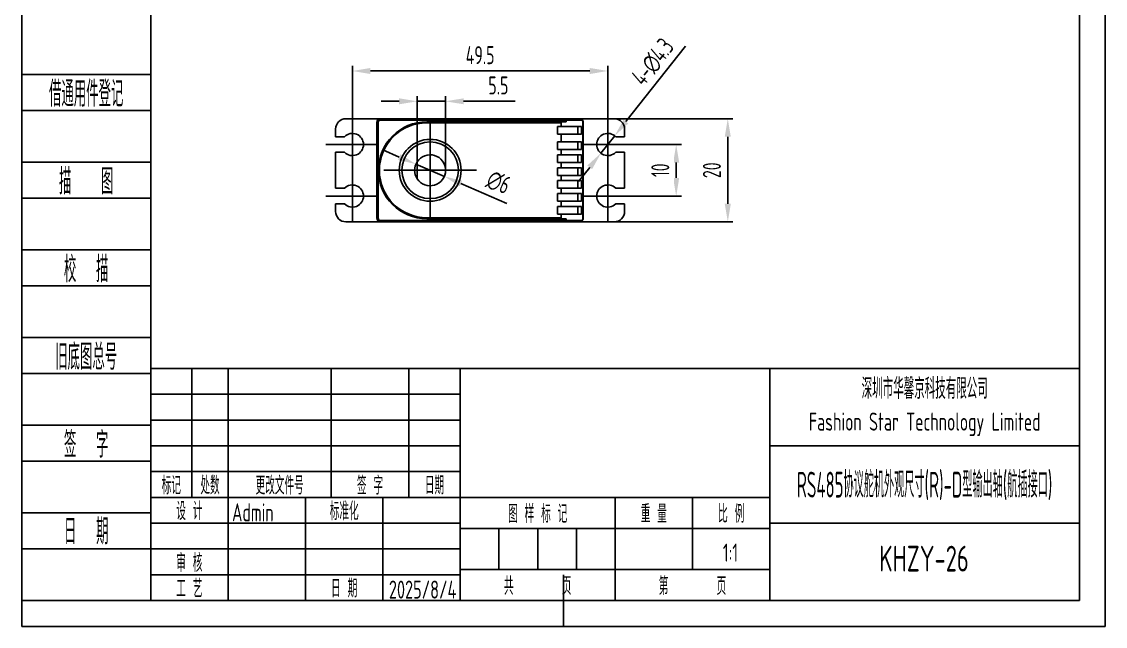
# Model space of a CAD drawing. Header units: inches. Extents: x -25 to 185, y -5 to 292.
# Drawn here: x -25 to 185, y -5 to 112.3 of the extents above; entities that cross this region are included whole.
import ezdxf
from ezdxf.enums import TextEntityAlignment as Align

# ---------------------------------------------------------------- set-up
doc = ezdxf.new("R2010")
doc.units = ezdxf.units.IN
doc.header["$MEASUREMENT"] = 0
doc.linetypes.add('CENTER2', pattern=[28.575, 19.05, -3.175, 3.175, -3.175])
for name, color, linetype in [('1轮廓实线层', 7, 'Continuous'), ('2细线层', 4, 'Continuous'), ('3中心线层', 1, 'CENTER2'), ('6文字层', 3, 'Continuous'), ('7标注层', 4, 'Continuous'), ('图框层', 7, 'Continuous')]:
    doc.layers.add(name, color=color, linetype=linetype)
doc.styles.add('PC_TEXTSTYLE', font='ISOCP.SHX', dxfattribs={"width": 0.707, "bigfont": 'GBCBIG.SHX'})
doc.styles.add('PC_TEXTSTYLE4', font='ISOCP.SHX', dxfattribs={"width": 0.707, "bigfont": 'GBCBIG.SHX'})
doc.dimstyles.new('GB_DIAMETER', dxfattribs={"dimtxt": 3.5, "dimasz": 3.5, "dimexe": 1, "dimexo": 0, "dimgap": 1.5, "dimtad": 1, "dimjust": 4, "dimdsep": 46, "dimtxsty": 'PC_TEXTSTYLE', "dimcen": 0, "dimclrd": 256, "dimclrt": 3, "dimadec": 0, "dimazin": 2, "dimtp": 0.1, "dimtm": 0.1, "dimtfac": 0.71, "dimtdec": 3, "dimtmove": 0, "dimatfit": 2, "dimfxl": 1, "dimtfill": 1, "dimarcsym": 0})
doc.dimstyles.new('GB_LINEAR', dxfattribs={"dimtxt": 3.5, "dimasz": 3.5, "dimexe": 1, "dimexo": 0, "dimgap": 1.5, "dimtad": 1, "dimdsep": 46, "dimtxsty": 'PC_TEXTSTYLE', "dimcen": 0, "dimclrd": 256, "dimclrt": 3, "dimadec": 0, "dimazin": 2, "dimtp": 0.1, "dimtm": 0.1, "dimtfac": 0.71, "dimtdec": 3, "dimtmove": 0, "dimatfit": 3, "dimfxl": 1, "dimtfill": 1, "dimarcsym": 0})

# ---------------------------------------------------------------- blocks, each defined once
blk = doc.blocks.new('ZwmFrameMain_A4^_^无分区图框^_^portrait')
at = {"layer": '1轮廓实线层'}
for p, q in [((0, 0), (0, 287)), ((180, 287), (180, 0)), ((80, -5), (80, 5)), ((0, 0), (180, 0))]:
    blk.add_line(p, q, dxfattribs=at)
at = {"layer": '2细线层'}
for p, q in [((-25, -5), (-25, 292)), ((185, 292), (185, -5)), ((-25, -5), (185, -5))]:
    blk.add_line(p, q, dxfattribs=at)
blk = doc.blocks.new('ZwmFrameMain_标题栏1')
at = {"layer": '1轮廓实线层'}
for p, q in [((-180, 0), (-180, 45)), ((0, 45), (-180, 45)), ((-172, 20), (-172, 45)), ((-165, 20), (-165, 45)), ((-145, 20), (-145, 45)), ((-130, 20), (-130, 45)), ((-120, 0), (-120, 45)), ((0, 0), (0, 45)), ((-60, 30), (0, 30)), ((-180, 20), (-60, 20)), ((-165, 0), (-165, 20)), ((-150, 0), (-150, 20)), ((-135, 0), (-135, 20)), ((-60, 15), (0, 15)), ((-180, 0), (0, 0))]:
    blk.add_line(p, q, dxfattribs=at)
at = {"layer": '1轮廓实线层', "color": 7}
for p, q in [((-60, 0), (-60, 45)), ((-180, 25), (-120, 25))]:
    blk.add_line(p, q, dxfattribs=at)
at = {"layer": '2细线层'}
for p, q in [((-180, 40), (-120, 40)), ((-180, 35), (-120, 35)), ((-180, 30), (-120, 30)), ((-90, 0), (-90, 20)), ((-75, 6), (-75, 20)), ((-180, 15), (-120, 15)), ((-120, 14), (-60, 14)), ((-112.5, 6), (-112.5, 14)), ((-105, 6), (-105, 14)), ((-97.5, 6), (-97.5, 14)), ((-180, 10), (-120, 10)), ((-180, 5), (-120, 5)), ((-120, 6), (-60, 6))]:
    blk.add_line(p, q, dxfattribs=at)
at = {"layer": '6文字层', "style": 'PC_TEXTSTYLE', "width": 0.667}
for s, p in [('标记', (-176, 22.5)), ('处数', (-168.5, 22.5)), (' 更改文件号 ', (-155, 22.5)), (' 签 字 ', (-137.5, 22.5)), (' 日期 ', (-125, 22.5)), (' 设 计 ', (-172.5, 17.51)), (' 标准化 ', (-142.5, 17.51)), (' 图 样 标 记 ', (-105, 17)), (' 重 量 ', (-82.5, 17)), (' 比 例 ', (-67.5, 17)), (' 审 核 ', (-172.5, 7.5)), (' 工 艺 ', (-172.5, 2.5)), (' 日 期 ', (-142.5, 2.5)), ('共       页', (-105, 3)), ('第       页', (-75, 3))]:
    blk.add_text(s, height=3.5, dxfattribs=at).set_placement(p, align=Align.MIDDLE)
at = {"layer": '6文字层', "style": 'PC_TEXTSTYLE', "flags": 8}
for tag, height, width, p, p2 in [('企业名称', 5, 3.445461, (-54.29, 34.82), (-5.27, 34.82)), ('产品名称或材料标记', 7, 1.034456, (-113.46, 28.64), (-66.42, 28.64)), ('图样名称', 5, 3.480264, (-54.79, 19.98), (-5.27, 19.98)), ('标准化', 3.5, 1.756036, (-133.83, 15.37), (-120.75, 15.37)), ('重量', 3.5, 2.448074, (-88.46, 7.54), (-76.55, 7.54)), ('比例', 3.5, 2.367734, (-73.35, 7.54), (-61.93, 7.54)), ('图样代号', 5, 3.489916, (-54.79, 5.63), (-5.52, 5.63)), ('审核', 3.5, 2.723972, (-163.99, 5.37), (-150.63, 5.37)), ('工艺', 3.5, 2.851598, (-164.21, 0.37), (-150.89, 0.37)), ('共几页', 3.5, 0.953151, (-108.58, 1.48), (-101.56, 1.48)), ('日期', 3.5, 2.733185, (-133.83, 0.37), (-120.75, 0.37))]:
    blk.add_attdef(tag, text='', height=height, dxfattribs=dict(at, width=width)).set_placement(p, p2, align=Align.FIT)
at = {"layer": '6文字层', "style": 'PC_TEXTSTYLE', "width": 9.901758, "flags": 8}
blk.add_attdef('设计', text='', height=3.5, rotation=359.5768, dxfattribs=at).set_placement((-164.23, 15.37), (-150.37, 15.27), align=Align.FIT)
at = {"layer": '6文字层', "color": 3, "style": 'PC_TEXTSTYLE', "width": 0.96618, "flags": 8}
blk.add_attdef('第几页', text='', height=3.5, dxfattribs=at).set_placement((-78.29, 1.5), (-71.16, 1.5), align=Align.FIT)
at = {"layer": '6文字层', "color": 0, "style": 'PC_TEXTSTYLE', "width": 0.715273, "flags": 8}
blk.add_attdef('图纸张数', text='', height=3.5, dxfattribs=at).set_placement((-2.66, -3.87), (4.46, -3.87), align=Align.FIT)
blk = doc.blocks.new('ZwmFrameMain_附加栏')
at = {"layer": '2细线层'}
for p, q in [((-25, 102), (0, 102)), ((-25, 95), (0, 95)), ((-25, 85), (0, 85)), ((-25, 78), (0, 78)), ((-25, 68), (0, 68)), ((-25, 61), (0, 61)), ((-25, 51), (0, 51)), ((-25, 44), (0, 44)), ((-25, 34), (0, 34)), ((-25, 27), (0, 27)), ((-25, 17), (0, 17)), ((-25, 10), (0, 10)), ((-25, 0), (0, 0))]:
    blk.add_line(p, q, dxfattribs=at)
at = {"layer": '6文字层', "color": 3, "style": 'PC_TEXTSTYLE'}
for s, width, p in [('借通用件登记', 0.667, (-12.5, 98.5)), ('描   图', 0.6667, (-12.5, 81.5)), ('校  描', 0.667, (-12.5, 64.5)), ('旧底图总号', 0.667, (-12.5, 47.5)), ('签  字', 0.667, (-12.5, 30.5)), ('日  期', 0.667, (-12.49, 13.6))]:
    blk.add_text(s, height=5, dxfattribs=dict(at, width=width)).set_placement(p, align=Align.MIDDLE)
at = {"layer": '6文字层', "style": 'PC_TEXTSTYLE'}
for tag, width, p, p2 in [('借通用件登记', 0.671328, (-23.44, 86.36), (-1.25, 86.36)), ('描图', 2.120922, (-23.44, 69.36), (-1.25, 69.36)), ('校图', 2.149976, (-23.75, 52.06), (-1.25, 52.06)), ('旧底图总号', 0.761452, (-22.84, 35.67), (-1.86, 35.67)), ('签字', 2.026939, (-23.14, 18.37), (-1.56, 18.37)), ('日期', 1.89999, (-22.84, 1.37), (-2.17, 1.37))]:
    blk.add_attdef(tag, text='', height=5, dxfattribs=dict(at, width=width)).set_placement(p, p2, align=Align.FIT)
blk = doc.blocks.new('*D30')
at = {"layer": '7标注层', "color": 0, "lineweight": -2}
for p, q in [((89.84, 93.44), (112.84, 93.44)), ((89.84, 73.44), (112.84, 73.44))]:
    blk.add_line(p, q, dxfattribs=at)
at = {"layer": '7标注层', "lineweight": -2}
blk.add_line((111.84, 89.94), (111.84, 76.94), dxfattribs=at)
at = {"layer": '7标注层'}
for points in [[(112.42, 89.94), (111.25, 89.94), (111.84, 93.44)], [(111.25, 76.94), (112.42, 76.94), (111.84, 73.44)]]:
    blk.add_solid(points, dxfattribs=at)
at = {"layer": 'Defpoints', "color": 0}
for p in [(89.84, 93.44), (89.84, 73.44), (111.84, 73.44)]:
    blk.add_point(p, dxfattribs=at)
at = {"layer": '7标注层', "color": 3, "insert": (108.76, 83.44), "char_height": 3.5, "attachment_point": 5, "rotation": 90, "style": 'PC_TEXTSTYLE', "bg_fill": 3, "box_fill_scale": 1.25, "bg_fill_color": 257, "bg_fill_transparency": 0}
blk.add_mtext('20', dxfattribs=at)
blk = doc.blocks.new('*D31')
at = {"layer": '7标注层', "color": 0, "lineweight": -2}
for p, q in [((93.74, 88.44), (102.84, 88.44)), ((93.74, 78.44), (102.84, 78.44))]:
    blk.add_line(p, q, dxfattribs=at)
at = {"layer": '7标注层', "lineweight": -2}
blk.add_line((101.84, 84.94), (101.84, 81.94), dxfattribs=at)
at = {"layer": '7标注层'}
for points in [[(102.42, 84.94), (101.25, 84.94), (101.84, 88.44)], [(101.25, 81.94), (102.42, 81.94), (101.84, 78.44)]]:
    blk.add_solid(points, dxfattribs=at)
at = {"layer": 'Defpoints', "color": 0}
for p in [(93.74, 88.44), (93.74, 78.44), (101.84, 78.44)]:
    blk.add_point(p, dxfattribs=at)
at = {"layer": '7标注层', "color": 3, "insert": (98.76, 83.44), "char_height": 3.5, "attachment_point": 5, "rotation": 90, "style": 'PC_TEXTSTYLE', "bg_fill": 3, "box_fill_scale": 1.25, "bg_fill_color": 257, "bg_fill_transparency": 0}
blk.add_mtext('10', dxfattribs=at)
blk = doc.blocks.new('*D32')
at = {"layer": '7标注层', "lineweight": -2}
for p, q in [((103.65, 107.48), (92.09, 92.87)), ((87.25, 86.75), (89.92, 90.12)), ((85.08, 84), (82.91, 81.26))]:
    blk.add_line(p, q, dxfattribs=at)
at = {"layer": '7标注层'}
for points in [[(91.63, 93.23), (92.55, 92.5), (89.92, 90.12)], [(85.54, 83.64), (84.62, 84.37), (87.25, 86.75)]]:
    blk.add_solid(points, dxfattribs=at)
at = {"layer": 'Defpoints', "color": 0}
for p in [(89.92, 90.12), (87.25, 86.75)]:
    blk.add_point(p, dxfattribs=at)
at = {"layer": '7标注层', "color": 3, "insert": (97.31, 104.43), "char_height": 3.5, "attachment_point": 5, "rotation": 51.6602, "style": 'PC_TEXTSTYLE', "bg_fill": 3, "box_fill_scale": 1.25, "bg_fill_color": 257, "bg_fill_transparency": 0}
blk.add_mtext('4-∅4.3', dxfattribs=at)
blk = doc.blocks.new('*D33')
at = {"layer": '7标注层', "color": 0, "lineweight": -2}
for p, q in [((39.09, 93.59), (39.09, 103.69)), ((88.59, 93.59), (88.59, 103.69))]:
    blk.add_line(p, q, dxfattribs=at)
at = {"layer": '7标注层', "lineweight": -2}
blk.add_line((42.59, 102.69), (85.09, 102.69), dxfattribs=at)
at = {"layer": '7标注层'}
for points in [[(42.59, 103.27), (42.59, 102.1), (39.09, 102.69)], [(85.09, 102.1), (85.09, 103.27), (88.59, 102.69)]]:
    blk.add_solid(points, dxfattribs=at)
at = {"layer": 'Defpoints', "color": 0}
for p in [(88.59, 102.69), (39.09, 93.59), (88.59, 93.59)]:
    blk.add_point(p, dxfattribs=at)
at = {"layer": '7标注层', "color": 3, "insert": (63.84, 105.76), "char_height": 3.5, "attachment_point": 5, "style": 'PC_TEXTSTYLE', "bg_fill": 3, "box_fill_scale": 1.25, "bg_fill_color": 257, "bg_fill_transparency": 0}
blk.add_mtext('49.5', dxfattribs=at)
blk = doc.blocks.new('*D36')
at = {"layer": '7标注层', "lineweight": -2}
for p, q in [((48.15, 96.81), (44.65, 96.81)), ((51.65, 96.81), (57.15, 96.81)), ((60.65, 96.81), (70.61, 96.81))]:
    blk.add_line(p, q, dxfattribs=at)
at = {"layer": '7标注层', "color": 0, "lineweight": -2}
for p, q in [((51.65, 84.81), (51.65, 97.81)), ((57.15, 83.44), (57.15, 97.81))]:
    blk.add_line(p, q, dxfattribs=at)
at = {"layer": '7标注层'}
for points in [[(48.15, 96.23), (48.15, 97.39), (51.65, 96.81)], [(60.65, 97.39), (60.65, 96.23), (57.15, 96.81)]]:
    blk.add_solid(points, dxfattribs=at)
at = {"layer": 'Defpoints', "color": 0}
for p in [(57.15, 96.81), (51.65, 84.81), (57.15, 83.44)]:
    blk.add_point(p, dxfattribs=at)
at = {"layer": '7标注层', "color": 3, "insert": (67.38, 99.88), "char_height": 3.5, "attachment_point": 5, "style": 'PC_TEXTSTYLE', "bg_fill": 3, "box_fill_scale": 1.25, "bg_fill_color": 257, "bg_fill_transparency": 0}
blk.add_mtext('5.5', dxfattribs=at)
blk = doc.blocks.new('*D37')
at = {"layer": '7标注层', "lineweight": -2}
for p, q in [((48.18, 86.01), (44.97, 87.39)), ((51.4, 84.62), (56.91, 82.25)), ((69.04, 77.01), (60.12, 80.86))]:
    blk.add_line(p, q, dxfattribs=at)
at = {"layer": '7标注层'}
for points in [[(47.95, 85.47), (48.41, 86.54), (51.4, 84.62)], [(60.35, 81.4), (59.89, 80.33), (56.91, 82.25)]]:
    blk.add_solid(points, dxfattribs=at)
at = {"layer": 'Defpoints', "color": 0}
for p in [(51.4, 84.62), (56.91, 82.25)]:
    blk.add_point(p, dxfattribs=at)
at = {"layer": '7标注层', "color": 3, "insert": (67.41, 81.07), "char_height": 3.5, "attachment_point": 5, "rotation": 336.6776, "style": 'PC_TEXTSTYLE', "bg_fill": 3, "box_fill_scale": 1.25, "bg_fill_color": 257, "bg_fill_transparency": 0}
blk.add_mtext('∅6', dxfattribs=at)

msp = doc.modelspace()

# ---------------------------------------------------------------- linework, layer by layer
at = {"color": 7, "linetype": 'Continuous', "lineweight": 25}
for p, q in [((44.535, 93.435), (37.835, 93.435)), ((43.835, 74.135), (43.835, 92.735)), ((44.085, 92.735), (44.085, 74.135)), ((44.535, 93.435), (80.411, 93.435)), ((80.516, 93.185), (44.535, 93.185)), ((53.521, 92.835), (79.732, 92.835)), ((79.536, 92.635), (53.521, 92.635)), ((79.732, 92.835), (79.536, 92.635)), ((79.536, 91.935), (79.536, 92.635)), ((80.516, 92.835), (79.732, 92.835)), ((80.411, 93.435), (80.516, 93.185)), ((80.411, 93.435), (83.135, 93.435)), ((80.516, 93.185), (80.516, 92.835)), ((80.516, 93.185), (83.314, 93.185)), ((83.135, 93.435), (83.314, 93.185)), ((89.835, 93.435), (83.135, 93.435)), ((83.764, 92.735), (83.764, 74.135)), ((83.835, 92.735), (83.835, 74.135)), ((35.835, 89.935), (35.835, 91.435)), ((79.536, 91.935), (78.835, 91.935)), ((78.835, 90.435), (78.835, 91.935)), ((78.835, 90.435), (79.536, 90.435)), ((79.536, 91.935), (83.492, 91.935)), ((83.492, 90.435), (79.536, 90.435)), ((79.536, 88.935), (79.536, 90.435)), ((82.785, 90.435), (82.785, 91.935)), ((83.492, 90.435), (83.492, 91.935)), ((91.835, 91.435), (91.835, 89.935)), ((35.835, 89.935), (37.545, 89.935)), ((78.835, 88.935), (79.536, 88.935)), ((78.835, 87.435), (78.835, 88.935)), ((83.492, 88.935), (79.536, 88.935)), ((82.785, 87.435), (82.785, 88.935)), ((83.492, 87.435), (83.492, 88.935)), ((91.835, 89.935), (90.126, 89.935)), ((35.835, 79.935), (35.835, 86.935)), ((35.835, 86.935), (37.545, 86.935)), ((78.835, 87.435), (79.536, 87.435)), ((78.835, 86.435), (79.536, 86.435)), ((78.835, 84.935), (78.835, 86.435)), ((79.536, 86.435), (79.536, 87.435)), ((83.492, 87.435), (79.536, 87.435)), ((83.492, 86.435), (79.536, 86.435)), ((82.785, 84.935), (82.785, 86.435)), ((83.492, 84.935), (83.492, 86.435)), ((91.835, 86.935), (90.126, 86.935)), ((91.835, 86.935), (91.835, 79.935)), ((51.65, 81.777), (51.65, 85.093)), ((78.835, 84.935), (79.536, 84.935)), ((79.536, 83.935), (79.536, 84.935)), ((83.492, 84.935), (79.536, 84.935)), ((78.835, 83.935), (79.536, 83.935)), ((78.835, 82.435), (78.835, 83.935)), ((78.835, 82.435), (79.536, 82.435)), ((83.492, 83.935), (79.536, 83.935)), ((79.536, 81.435), (79.536, 82.435)), ((83.492, 82.435), (79.536, 82.435)), ((82.785, 82.435), (82.785, 83.935)), ((83.492, 82.435), (83.492, 83.935)), ((35.835, 79.935), (37.545, 79.935)), ((78.835, 81.435), (79.536, 81.435)), ((78.835, 79.935), (78.835, 81.435)), ((78.835, 79.935), (79.536, 79.935)), ((83.492, 81.435), (79.536, 81.435)), ((79.536, 78.935), (79.536, 79.935)), ((83.492, 79.935), (79.536, 79.935)), ((82.785, 79.935), (82.785, 81.435)), ((83.492, 79.935), (83.492, 81.435)), ((91.835, 79.935), (90.126, 79.935)), ((78.835, 78.935), (79.536, 78.935)), ((78.835, 77.435), (78.835, 78.935)), ((83.492, 78.935), (79.536, 78.935)), ((82.785, 77.435), (82.785, 78.935)), ((83.492, 77.435), (83.492, 78.935)), ((35.835, 75.435), (35.835, 76.935)), ((35.835, 76.935), (37.545, 76.935)), ((78.835, 77.435), (79.536, 77.435)), ((78.835, 76.435), (79.536, 76.435)), ((78.835, 74.935), (78.835, 76.435)), ((79.536, 76.435), (79.536, 77.435)), ((83.492, 77.435), (79.536, 77.435)), ((83.492, 76.435), (79.536, 76.435)), ((82.785, 74.935), (82.785, 76.435)), ((83.492, 74.935), (83.492, 76.435)), ((91.835, 76.935), (90.126, 76.935)), ((91.835, 76.935), (91.835, 75.435)), ((44.535, 73.685), (80.516, 73.685)), ((53.521, 74.235), (79.536, 74.235)), ((79.732, 74.035), (53.521, 74.035)), ((78.835, 74.935), (79.536, 74.935)), ((79.536, 74.235), (79.536, 74.935)), ((83.492, 74.935), (79.536, 74.935)), ((79.536, 74.235), (79.732, 74.035)), ((79.732, 74.035), (80.516, 74.035)), ((80.516, 73.685), (80.411, 73.435)), ((80.516, 74.035), (80.516, 73.685)), ((83.314, 73.685), (80.516, 73.685)), ((83.135, 73.435), (83.314, 73.685)), ((44.535, 73.435), (37.835, 73.435)), ((80.411, 73.435), (44.535, 73.435)), ((83.135, 73.435), (80.411, 73.435)), ((83.135, 73.435), (89.835, 73.435))]:
    msp.add_line(p, q, dxfattribs=at)
for centre, radius, start, end in [((37.835, 91.435), 2, 90, 180), ((44.535, 92.735), 0.7, 90, 180), ((44.535, 92.735), 0.45, 89.99999, 180.00002), ((53.521, 83.435), 9.4, 90, 180), ((53.521, 83.435), 9.2, 90, 180), ((83.135, 92.695), 0.7, 0, 90), ((89.835, 91.435), 2, 0, 90), ((39.085, 88.435), 2.15, 224.24072, 135.75928), ((88.585, 88.435), 2.15, 44.24072, 180), ((54.16, 83.435), 6, 90, 270), ((54.16, 83.435), 5.5, 90, 270), ((54.16, 83.435), 6, 270, 90), ((54.16, 83.435), 5.5, 270, 90), ((88.585, 88.435), 2.15, 180, 315.75928), ((54.15, 83.435), 3, 0, 146.44269), ((54.15, 83.435), 3, 146.44269, 180), ((53.521, 83.435), 9.4, 180, 270), ((53.521, 83.435), 9.2, 180, 270), ((54.15, 83.435), 3, 180, 213.55731), ((54.15, 83.435), 3, 213.55731, 0), ((39.085, 78.435), 2.15, 224.24072, 135.75928), ((88.585, 78.435), 2.15, 44.24072, 180), ((88.585, 78.435), 2.15, 180, 315.75928), ((37.835, 75.435), 2, 180, 270), ((44.535, 74.135), 0.7, 180, 270), ((44.535, 74.135), 0.45, 180.00002, 269.99999), ((83.135, 74.175), 0.7, 270, 0), ((89.835, 75.435), 2, 270, 360)]:
    msp.add_arc(centre, radius, start, end, dxfattribs=at)
for points, knots in [([(83.135, 93.435), (83.189, 93.432), (83.274, 93.426), (83.436, 93.375), (83.581, 93.289), (83.704, 93.151), (83.778, 93.025), (83.826, 92.885), (83.832, 92.784), (83.835, 92.735)], [0, 0, 0, 0, 0.1590384, 0.2499824, 0.4987155, 0.6303315, 0.7489707, 0.8781574, 1, 1, 1, 1]), ([(83.314, 93.185), (83.377, 93.178), (83.496, 93.164), (83.627, 93.069), (83.701, 92.97), (83.737, 92.895), (83.76, 92.815), (83.762, 92.762), (83.764, 92.735)], [0, 0, 0, 0, 0.3138495, 0.5894118, 0.705976, 0.8144242, 0.9069695, 1, 1, 1, 1]), ([(83.835, 74.135), (83.833, 74.089), (83.827, 73.995), (83.783, 73.857), (83.711, 73.726), (83.583, 73.583), (83.388, 73.461), (83.219, 73.444), (83.135, 73.435)], [0, 0, 0, 0, 0.1136413, 0.2338844, 0.362538, 0.5010815, 0.750662, 1, 1, 1, 1]), ([(83.764, 74.135), (83.762, 74.108), (83.76, 74.055), (83.737, 73.975), (83.701, 73.899), (83.626, 73.801), (83.496, 73.707), (83.377, 73.693), (83.314, 73.685)], [0, 0, 0, 0, 0.09317521, 0.18555298, 0.2948475, 0.41087272, 0.68626755, 1, 1, 1, 1])]:
    msp.add_open_spline(points, degree=3, knots=knots, dxfattribs=at)
at = {"layer": '3中心线层'}
for p, q in [((39.085, 93.585), (39.085, 83.285)), ((54.16, 92.435), (54.16, 74.435)), ((88.585, 93.585), (88.585, 83.285)), ((44.235, 88.435), (33.935, 88.435)), ((39.085, 83.585), (39.085, 73.285)), ((63.16, 83.435), (45.16, 83.435)), ((88.585, 83.585), (88.585, 73.285)), ((44.235, 78.435), (33.935, 78.435))]:
    msp.add_line(p, q, dxfattribs=at)

# ---------------------------------------------------------------- block references
at = {"layer": '图框层'}
for name in ['ZwmFrameMain_A4^_^无分区图框^_^portrait', 'ZwmFrameMain_附加栏']:
    msp.add_blockref(name, (0, 0), dxfattribs=at)
ref = msp.add_blockref('ZwmFrameMain_标题栏1', (180, 0), dxfattribs=at)
ref.add_attrib('设计', 'Admin', (15.771, 15.372), dxfattribs={"layer": '6文字层', "height": 3.5, "rotation": 359.57685, "style": 'PC_TEXTSTYLE', "width": 0.707})
ref.add_attrib('日期', '2025/8/4', dxfattribs={"layer": '6文字层', "height": 3.5, "style": 'PC_TEXTSTYLE', "width": 0.673519}).set_placement((46.165, 0.371), (59.248, 0.371), align=Align.FIT)
ref.add_attrib('图样名称', 'RS485协议舵机外观尺寸(R)-D型输出轴(航插接口)', dxfattribs={"layer": '6文字层', "height": 5, "style": 'PC_TEXTSTYLE', "width": 0.515892}).set_placement((125.215, 19.978), (174.732, 19.978), align=Align.FIT)
ref.add_attrib('图样代号', 'KHZY-26', dxfattribs={"layer": '6文字层', "height": 5, "style": 'PC_TEXTSTYLE', "width": 0.707}).set_placement((149.85, 5.63), align=Align.CENTER)
ref.add_attrib('比例', '1:1', dxfattribs={"layer": '6文字层', "height": 3.5, "style": 'PC_TEXTSTYLE', "width": 0.707}).set_placement((112.359, 7.542), align=Align.CENTER)

# ---------------------------------------------------------------- texts
at = {"layer": '6文字层', "insert": (150, 37.5), "char_height": 3.5, "width": 60, "attachment_point": 5, "style": 'PC_TEXTSTYLE4'}
msp.add_mtext('{\\H1.142857x;深圳市华馨京科技有限公司}\\P\\pxsm1,qc;Fashion Star Technology Limited', dxfattribs=at)

# ---------------------------------------------------------------- next in the draw order: dimensions: what is measured, and where the dimension line sits
at = {"layer": '7标注层'}
dim = msp.add_linear_dim(base=(111.835, 73.435), p1=(89.835, 93.435), p2=(89.835, 73.435), angle=90, dimstyle='GB_LINEAR', override={"dimscale": 1, "dimgap": 1.5, "dimtad": 1, "dimjust": 0, "dimdec": 2, "dimlfac": 1, "dimse1": 0, "dimse2": 0, "dimsd1": 0, "dimsd2": 0, "dimclrd": 256, "dimclre": 0, "dimtofl": 1, "dimtvp": 0.1}, dxfattribs=at)
dim.commit()
dim.dimension.update_dxf_attribs({"geometry": '*D30', "text_midpoint": (108.759, 83.435)})

# ---------------------------------------------------------------- next in the draw order: linework, layer by layer
at = {"layer": '3中心线层'}
for p, q in [((93.735, 88.435), (83.435, 88.435)), ((93.735, 78.435), (83.435, 78.435))]:
    msp.add_line(p, q, dxfattribs=at)

# ---------------------------------------------------------------- next in the draw order: dimensions: what is measured, and where the dimension line sits
at = {"layer": '7标注层'}
dim = msp.add_linear_dim(base=(101.835, 78.435), p1=(93.735, 88.435), p2=(93.735, 78.435), angle=90, dimstyle='GB_LINEAR', override={"dimscale": 1, "dimgap": 1.5, "dimtad": 1, "dimjust": 0, "dimdec": 2, "dimlfac": 1, "dimse1": 0, "dimse2": 0, "dimsd1": 0, "dimsd2": 0, "dimclrd": 256, "dimclre": 0, "dimtofl": 1, "dimtvp": 0.1}, dxfattribs=at)
dim.commit()
dim.dimension.update_dxf_attribs({"geometry": '*D31', "text_midpoint": (98.759, 83.435)})

# ---------------------------------------------------------------- next in the draw order: dimensions: what is measured, and where the dimension line sits
dim = msp.add_diameter_dim_2p(p1=(87.252, 86.749), p2=(89.919, 90.121), text='4-<>', dimstyle='GB_DIAMETER', override={"dimscale": 1, "dimgap": 1.5, "dimtad": 1, "dimjust": 4, "dimtih": 0, "dimtoh": 0, "dimdec": 2, "dimlfac": 1, "dimpost": '', "dimcen": 0, "dimse1": 0, "dimse2": 0, "dimsd1": 0, "dimsd2": 0, "dimtix": 0, "dimtofl": 1, "dimatfit": 0, "dimtvp": 0.1}, dxfattribs=at)
dim.commit()
dim.dimension.update_dxf_attribs({"geometry": '*D32', "text_midpoint": (99.726, 102.522), "dimtype": 163})

# ---------------------------------------------------------------- next in the draw order: dimensions: what is measured, and where the dimension line sits
dim = msp.add_linear_dim(base=(88.585, 102.685), p1=(39.085, 93.585), p2=(88.585, 93.585), dimstyle='GB_LINEAR', override={"dimscale": 1, "dimgap": 1.5, "dimtad": 1, "dimjust": 0, "dimdec": 2, "dimlfac": 1, "dimse1": 0, "dimse2": 0, "dimsd1": 0, "dimsd2": 0, "dimclrd": 256, "dimclre": 0, "dimtofl": 1, "dimtvp": 0.1}, dxfattribs=at)
dim.commit()
dim.dimension.update_dxf_attribs({"geometry": '*D33', "text_midpoint": (63.835, 105.761)})

# ---------------------------------------------------------------- next in the draw order: dimensions: what is measured, and where the dimension line sits
dim = msp.add_linear_dim(base=(57.15, 96.809), p1=(51.65, 84.809), p2=(57.15, 83.435), dimstyle='GB_LINEAR', override={"dimscale": 1, "dimgap": 1.5, "dimtad": 1, "dimjust": 0, "dimdec": 2, "dimlfac": 1, "dimse1": 0, "dimse2": 0, "dimsd1": 0, "dimsd2": 0, "dimclrd": 256, "dimclre": 0, "dimtofl": 1, "dimtvp": 0.1}, dxfattribs=at)
dim.commit()
dim.dimension.update_dxf_attribs({"geometry": '*D36', "text_midpoint": (67.383, 99.884)})

# ---------------------------------------------------------------- next in the draw order: dimensions: what is measured, and where the dimension line sits
dim = msp.add_diameter_dim_2p(p1=(51.396, 84.623), p2=(56.905, 82.247), dimstyle='GB_DIAMETER', override={"dimscale": 1, "dimgap": 1.5, "dimtad": 1, "dimjust": 4, "dimtih": 0, "dimtoh": 0, "dimdec": 2, "dimlfac": 1, "dimse1": 0, "dimse2": 0, "dimsd1": 0, "dimsd2": 0, "dimtix": 0, "dimtofl": 1, "dimatfit": 0, "dimtvp": 0.1}, dxfattribs=at)
dim.commit()
dim.dimension.update_dxf_attribs({"geometry": '*D37', "text_midpoint": (66.09, 78.287), "dimtype": 163})

doc.saveas('drawing.dxf')
